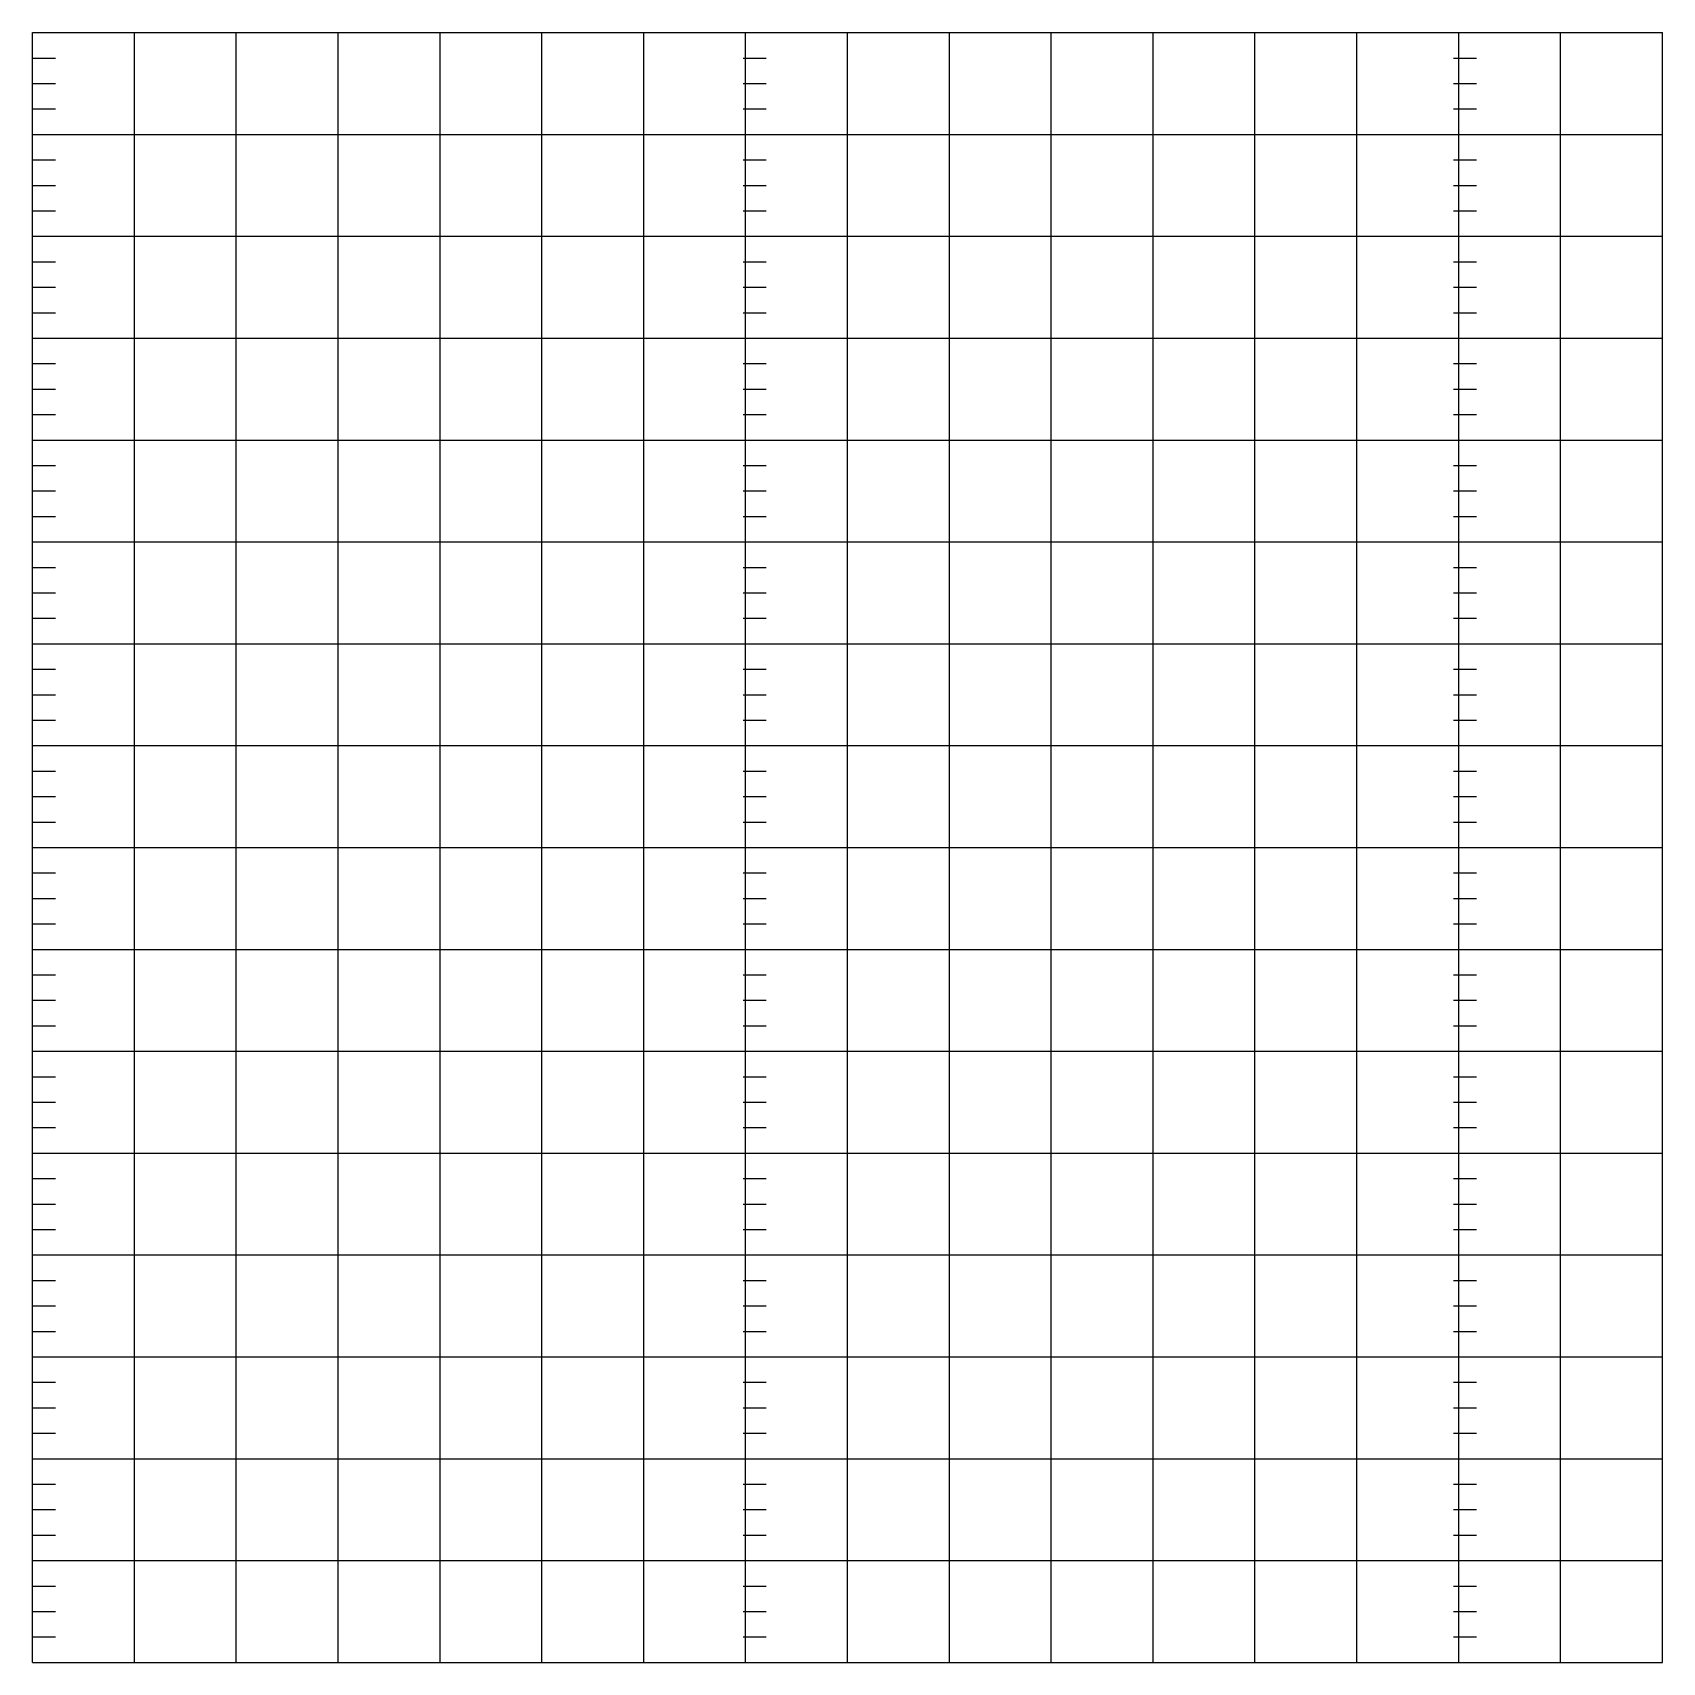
# Model space of a CAD drawing. Header units: inches. Extents: x 1 to 8.11, y 1 to 8.11.
import ezdxf

# ---------------------------------------------------------------- set-up
doc = ezdxf.new("R2010")
doc.units = ezdxf.units.IN
doc.header["$MEASUREMENT"] = 0
doc.linetypes.add('ACAD_ISO07W100', pattern=[3, 0, -3])
doc.layers.get('0').update_dxf_attribs({"lineweight": 25})
for name, color, linetype, lineweight in [('BottomGuideLines', 7, 'ACAD_ISO07W100', 25), ('MidGuideLines', 7, 'ACAD_ISO07W100', 25), ('TopGuideLines', 7, 'ACAD_ISO07W100', 25)]:
    doc.layers.add(name, color=color, linetype=linetype, lineweight=lineweight)

msp = doc.modelspace()

# ---------------------------------------------------------------- linework, layer by layer
for p, q in [((1, 1), (1, 8.1111)), ((1, 8.1111), (8.1111, 8.1111)), ((1.4444, 1), (1.4444, 8.1111)), ((1.8889, 1), (1.8889, 8.1111)), ((2.3333, 1), (2.3333, 8.1111)), ((2.7778, 1), (2.7778, 8.1111)), ((3.2222, 1), (3.2222, 8.1111)), ((3.6667, 1), (3.6667, 8.1111)), ((4.1111, 1), (4.1111, 8.1111)), ((4.5556, 1), (4.5556, 8.1111)), ((5, 1), (5, 8.1111)), ((5.4444, 1), (5.4444, 8.1111)), ((5.8889, 1), (5.8889, 8.1111)), ((6.3333, 1), (6.3333, 8.1111)), ((6.7778, 1), (6.7778, 8.1111)), ((7.2222, 1), (7.2222, 8.1111)), ((7.6667, 1), (7.6667, 8.1111)), ((8.1111, 1), (8.1111, 8.1111)), ((1, 7.6667), (8.1111, 7.6667)), ((1, 7.2222), (8.1111, 7.2222)), ((1, 6.7778), (8.1111, 6.7778)), ((1, 6.3333), (8.1111, 6.3333)), ((1, 5.8889), (8.1111, 5.8889)), ((1, 5.4444), (8.1111, 5.4444)), ((1, 5), (8.1111, 5)), ((1, 4.5556), (8.1111, 4.5556)), ((1, 4.1111), (8.1111, 4.1111)), ((1, 3.6667), (8.1111, 3.6667)), ((1, 3.2222), (8.1111, 3.2222)), ((1, 2.7778), (8.1111, 2.7778)), ((1, 2.3333), (8.1111, 2.3333)), ((1, 1.8889), (8.1111, 1.8889)), ((1, 1.4444), (8.1111, 1.4444)), ((1, 1), (8.1111, 1))]:
    msp.add_line(p, q)
at = {"layer": 'BottomGuideLines'}
for p, q in [((1, 7.7778), (8.1111, 7.7778)), ((1, 7.3333), (8.1111, 7.3333)), ((1, 6.8889), (8.1111, 6.8889)), ((1, 6.4444), (8.1111, 6.4444)), ((1, 6), (8.1111, 6)), ((1, 5.5556), (8.1111, 5.5556)), ((1, 5.1111), (8.1111, 5.1111)), ((1, 4.6667), (8.1111, 4.6667)), ((1, 4.2222), (8.1111, 4.2222)), ((1, 3.7778), (8.1111, 3.7778)), ((1, 3.3333), (8.1111, 3.3333)), ((1, 2.8889), (8.1111, 2.8889)), ((1, 2.4444), (8.1111, 2.4444)), ((1, 2), (8.1111, 2)), ((1, 1.5556), (8.1111, 1.5556)), ((1, 1.1111), (8.1111, 1.1111))]:
    msp.add_line(p, q, dxfattribs=at)
at = {"layer": 'MidGuideLines'}
for p, q in [((1, 7.8889), (8.1111, 7.8889)), ((1, 7.4444), (8.1111, 7.4444)), ((1, 7), (8.1111, 7)), ((1, 6.5556), (8.1111, 6.5556)), ((1, 6.1111), (8.1111, 6.1111)), ((1, 5.6667), (8.1111, 5.6667)), ((1, 5.2222), (8.1111, 5.2222)), ((1, 4.7778), (8.1111, 4.7778)), ((1, 4.3333), (8.1111, 4.3333)), ((1, 3.8889), (8.1111, 3.8889)), ((1, 3.4444), (8.1111, 3.4444)), ((1, 3), (8.1111, 3)), ((1, 2.5556), (8.1111, 2.5556)), ((1, 2.1111), (8.1111, 2.1111)), ((1, 1.6667), (8.1111, 1.6667)), ((1, 1.2222), (8.1111, 1.2222))]:
    msp.add_line(p, q, dxfattribs=at)
at = {"layer": 'TopGuideLines'}
for p, q in [((1, 8), (8.1111, 8)), ((1, 7.5556), (8.1111, 7.5556)), ((1, 7.1111), (8.1111, 7.1111)), ((1, 6.6667), (8.1111, 6.6667)), ((1, 6.2222), (8.1111, 6.2222)), ((1, 5.7778), (8.1111, 5.7778)), ((1, 5.3333), (8.1111, 5.3333)), ((1, 4.8889), (8.1111, 4.8889)), ((1, 4.4444), (8.1111, 4.4444)), ((1, 4), (8.1111, 4)), ((1, 3.5556), (8.1111, 3.5556)), ((1, 3.1111), (8.1111, 3.1111)), ((1, 2.6667), (8.1111, 2.6667)), ((1, 2.2222), (8.1111, 2.2222)), ((1, 1.7778), (8.1111, 1.7778)), ((1, 1.3333), (8.1111, 1.3333))]:
    msp.add_line(p, q, dxfattribs=at)

doc.saveas('drawing.dxf')
